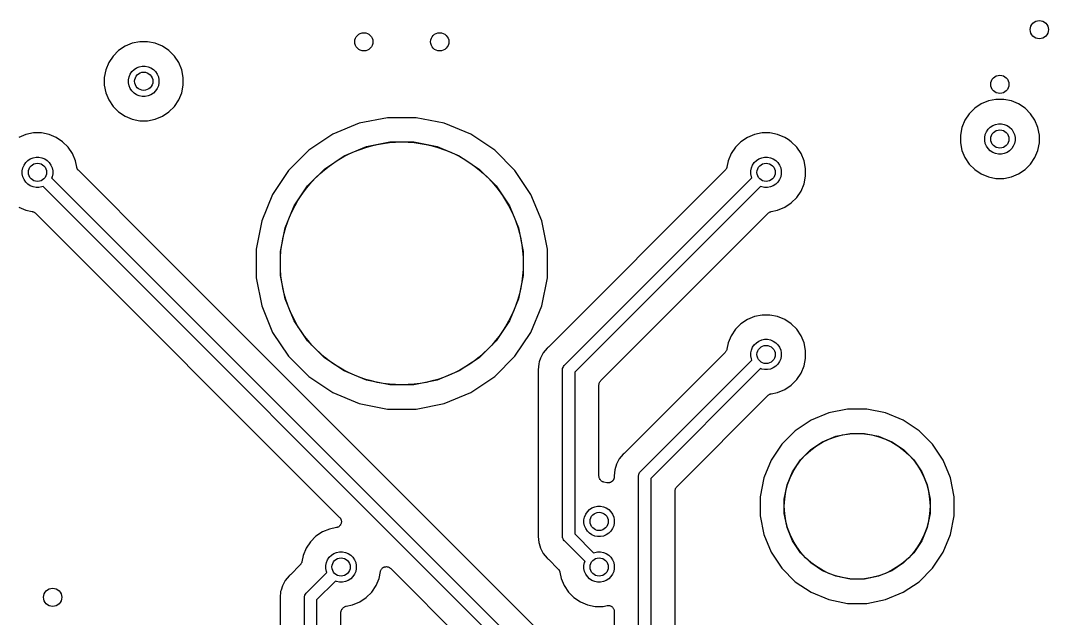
# Model space of a CAD drawing. Extents: x 4.8 to 7.88, y -6.14 to -3.94.
# Drawn here: x 5.835 to 6.502, y -5.211 to -4.823 of the extents above; entities that cross this region are included whole.
import ezdxf

# ---------------------------------------------------------------- set-up
doc = ezdxf.new("R2010")
doc.units = 0
doc.header["$MEASUREMENT"] = 0
doc.layers.add('BLACK', color=7, linetype='CONTINUOUS')

msp = doc.modelspace()

# ---------------------------------------------------------------- linework, layer by layer
at = {"layer": 'BLACK', "linetype": 'CONTINUOUS'}
for p, q in [((5.90789, -4.8376), (5.90323, -4.83953)), ((5.91283, -4.83661), (5.90789, -4.8376)), ((5.91787, -4.83661), (5.91283, -4.83661)), ((5.92282, -4.8376), (5.91787, -4.83661)), ((5.92748, -4.83953), (5.92282, -4.8376)), ((5.89904, -4.84233), (5.89548, -4.84589)), ((5.90323, -4.83953), (5.89904, -4.84233)), ((5.93167, -4.84233), (5.92748, -4.83953)), ((5.93523, -4.84589), (5.93167, -4.84233)), ((5.89268, -4.85008), (5.89075, -4.85474)), ((5.89548, -4.84589), (5.89268, -4.85008)), ((5.93803, -4.85008), (5.93523, -4.84589)), ((5.93996, -4.85474), (5.93803, -4.85008)), ((5.89075, -4.85474), (5.88976, -4.85968)), ((5.90589, -4.85933), (5.90663, -4.85754)), ((5.90663, -4.85754), (5.90771, -4.85593)), ((5.90771, -4.85593), (5.90908, -4.85456)), ((5.90908, -4.85456), (5.91069, -4.85348)), ((5.91069, -4.85348), (5.91248, -4.85274)), ((5.91248, -4.85274), (5.91438, -4.85236)), ((5.91438, -4.85236), (5.91632, -4.85236)), ((5.91632, -4.85236), (5.91823, -4.85274)), ((5.91823, -4.85274), (5.92002, -4.85348)), ((5.92002, -4.85348), (5.92163, -4.85456)), ((5.92163, -4.85456), (5.923, -4.85593)), ((5.923, -4.85593), (5.92408, -4.85754)), ((5.92408, -4.85754), (5.92482, -4.85933)), ((5.94094, -4.85968), (5.93996, -4.85474)), ((5.88976, -4.85968), (5.88976, -4.86473)), ((5.88976, -4.86473), (5.89075, -4.86967)), ((5.90551, -4.86124), (5.90589, -4.85933)), ((5.90551, -4.86317), (5.90551, -4.86124)), ((5.90589, -4.86508), (5.90551, -4.86317)), ((5.90663, -4.86687), (5.90589, -4.86508)), ((5.92482, -4.86508), (5.92408, -4.86687)), ((5.92482, -4.85933), (5.9252, -4.86124)), ((5.9252, -4.86317), (5.92482, -4.86508)), ((5.9252, -4.86124), (5.9252, -4.86317)), ((5.93996, -4.86967), (5.94094, -4.86473)), ((5.94094, -4.86473), (5.94094, -4.85968)), ((5.89075, -4.86967), (5.89268, -4.87433)), ((5.90771, -4.86848), (5.90663, -4.86687)), ((5.90908, -4.86985), (5.90771, -4.86848)), ((5.91069, -4.87093), (5.90908, -4.86985)), ((5.91248, -4.87167), (5.91069, -4.87093)), ((5.91438, -4.87205), (5.91248, -4.87167)), ((5.91823, -4.87167), (5.91632, -4.87205)), ((5.92002, -4.87093), (5.91823, -4.87167)), ((5.92163, -4.86985), (5.92002, -4.87093)), ((5.923, -4.86848), (5.92163, -4.86985)), ((5.92408, -4.86687), (5.923, -4.86848)), ((5.93803, -4.87433), (5.93996, -4.86967)), ((5.89268, -4.87433), (5.89548, -4.87852)), ((5.89548, -4.87852), (5.89904, -4.88208)), ((5.91632, -4.87205), (5.91438, -4.87205)), ((5.93167, -4.88208), (5.93523, -4.87852)), ((5.93523, -4.87852), (5.93803, -4.87433)), ((6.45835, -4.87693), (6.45416, -4.87973)), ((6.46301, -4.875), (6.45835, -4.87693)), ((6.46795, -4.87402), (6.46301, -4.875)), ((6.47299, -4.87402), (6.46795, -4.87402)), ((6.47794, -4.875), (6.47299, -4.87402)), ((6.48259, -4.87693), (6.47794, -4.875)), ((6.48679, -4.87973), (6.48259, -4.87693)), ((5.89904, -4.88208), (5.90323, -4.88488)), ((5.90323, -4.88488), (5.90789, -4.88681)), ((5.92282, -4.88681), (5.92748, -4.88488)), ((5.92748, -4.88488), (5.93167, -4.88208)), ((6.45059, -4.88329), (6.44779, -4.88748)), ((6.45416, -4.87973), (6.45059, -4.88329)), ((6.49035, -4.88329), (6.48679, -4.87973)), ((6.49315, -4.88748), (6.49035, -4.88329)), ((5.90789, -4.88681), (5.91283, -4.8878)), ((5.91283, -4.8878), (5.91787, -4.8878)), ((5.91787, -4.8878), (5.92282, -4.88681)), ((6.05512, -4.88946), (6.03792, -4.89658)), ((6.07337, -4.88583), (6.05512, -4.88946)), ((6.09198, -4.88583), (6.07337, -4.88583)), ((6.11024, -4.88946), (6.09198, -4.88583)), ((6.12743, -4.89658), (6.11024, -4.88946)), ((6.44779, -4.88748), (6.44587, -4.89214)), ((6.46283, -4.89333), (6.4642, -4.89196)), ((6.4642, -4.89196), (6.46581, -4.89088)), ((6.46581, -4.89088), (6.4676, -4.89014)), ((6.4676, -4.89014), (6.4695, -4.88976)), ((6.4695, -4.88976), (6.47144, -4.88976)), ((6.47144, -4.88976), (6.47334, -4.89014)), ((6.47334, -4.89014), (6.47513, -4.89088)), ((6.47513, -4.89088), (6.47675, -4.89196)), ((6.47675, -4.89196), (6.47812, -4.89333)), ((6.49508, -4.89214), (6.49315, -4.88748)), ((5.83899, -4.89665), (5.83434, -4.89858)), ((5.84394, -4.89567), (5.83899, -4.89665)), ((5.84898, -4.89567), (5.84394, -4.89567)), ((5.85392, -4.89665), (5.84898, -4.89567)), ((5.85858, -4.89858), (5.85392, -4.89665)), ((5.86277, -4.90138), (5.85858, -4.89858)), ((6.03792, -4.89658), (6.02244, -4.90692)), ((6.14291, -4.90692), (6.12743, -4.89658)), ((6.30678, -4.89858), (6.30258, -4.90138)), ((6.31143, -4.89665), (6.30678, -4.89858)), ((6.31638, -4.89567), (6.31143, -4.89665)), ((6.32142, -4.89567), (6.31638, -4.89567)), ((6.32636, -4.89665), (6.32142, -4.89567)), ((6.33102, -4.89858), (6.32636, -4.89665)), ((6.3331, -4.89997), (6.33102, -4.89858)), ((6.44587, -4.89214), (6.44488, -4.89709)), ((6.44488, -4.89709), (6.44488, -4.90213)), ((6.46063, -4.89864), (6.46101, -4.89674)), ((6.46063, -4.90058), (6.46063, -4.89864)), ((6.46101, -4.89674), (6.46175, -4.89494)), ((6.46175, -4.89494), (6.46283, -4.89333)), ((6.47812, -4.89333), (6.47919, -4.89494)), ((6.47919, -4.89494), (6.47994, -4.89674)), ((6.47994, -4.89674), (6.48031, -4.89864)), ((6.48031, -4.89864), (6.48031, -4.90058)), ((6.49606, -4.89709), (6.49508, -4.89214)), ((6.49606, -4.90213), (6.49606, -4.89709)), ((5.86633, -4.90495), (5.86277, -4.90138)), ((5.86913, -4.90914), (5.86633, -4.90495)), ((6.04538, -4.91054), (6.05971, -4.9046)), ((6.05971, -4.9046), (6.07492, -4.90157)), ((6.07492, -4.90157), (6.09043, -4.90157)), ((6.09043, -4.90157), (6.10564, -4.9046)), ((6.10564, -4.9046), (6.11997, -4.91054)), ((6.29902, -4.90495), (6.29622, -4.90914)), ((6.30258, -4.90138), (6.29902, -4.90495)), ((6.33521, -4.90138), (6.3331, -4.89997)), ((6.33878, -4.90495), (6.33521, -4.90138)), ((6.34158, -4.90914), (6.33878, -4.90495)), ((6.44488, -4.90213), (6.44587, -4.90707)), ((6.46101, -4.90248), (6.46063, -4.90058)), ((6.46175, -4.90427), (6.46101, -4.90248)), ((6.46283, -4.90588), (6.46175, -4.90427)), ((6.47919, -4.90427), (6.47812, -4.90588)), ((6.47994, -4.90248), (6.47919, -4.90427)), ((6.48031, -4.90058), (6.47994, -4.90248)), ((6.49508, -4.90707), (6.49606, -4.90213)), ((5.84179, -4.91254), (5.84359, -4.9118)), ((5.84359, -4.9118), (5.84549, -4.91142)), ((5.84549, -4.91142), (5.84743, -4.91142)), ((5.84743, -4.91142), (5.84933, -4.9118)), ((5.84933, -4.9118), (5.85112, -4.91254)), ((5.87106, -4.9138), (5.86913, -4.90914)), ((6.02244, -4.90692), (6.00928, -4.92008)), ((6.03248, -4.91915), (6.04538, -4.91054)), ((6.11997, -4.91054), (6.13287, -4.91915)), ((6.15607, -4.92008), (6.14291, -4.90692)), ((6.29622, -4.90914), (6.29429, -4.9138)), ((6.31424, -4.91254), (6.31603, -4.9118)), ((6.31603, -4.9118), (6.31793, -4.91142)), ((6.31793, -4.91142), (6.31987, -4.91142)), ((6.31987, -4.91142), (6.32177, -4.9118)), ((6.32177, -4.9118), (6.32356, -4.91254)), ((6.3435, -4.9138), (6.34158, -4.90914)), ((6.44587, -4.90707), (6.44779, -4.91173)), ((6.44779, -4.91173), (6.45059, -4.91592)), ((6.4642, -4.90725), (6.46283, -4.90588)), ((6.46581, -4.90833), (6.4642, -4.90725)), ((6.4676, -4.90907), (6.46581, -4.90833)), ((6.4695, -4.90945), (6.4676, -4.90907)), ((6.47144, -4.90945), (6.4695, -4.90945)), ((6.47334, -4.90907), (6.47144, -4.90945)), ((6.47513, -4.90833), (6.47334, -4.90907)), ((6.47675, -4.90725), (6.47513, -4.90833)), ((6.47812, -4.90588), (6.47675, -4.90725)), ((6.49035, -4.91592), (6.49315, -4.91173)), ((6.49315, -4.91173), (6.49508, -4.90707)), ((5.83661, -4.92029), (5.83699, -4.91839)), ((5.83699, -4.91839), (5.83773, -4.9166)), ((5.83773, -4.9166), (5.83881, -4.91499)), ((5.83881, -4.91499), (5.84018, -4.91361)), ((5.84018, -4.91361), (5.84179, -4.91254)), ((5.85112, -4.91254), (5.85273, -4.91361)), ((5.85273, -4.91361), (5.8541, -4.91499)), ((5.8541, -4.91499), (5.85518, -4.9166)), ((5.85518, -4.9166), (5.85592, -4.91839)), ((5.85592, -4.91839), (5.8563, -4.92029)), ((5.87188, -4.91791), (5.87106, -4.9138)), ((5.87199, -4.91826), (5.87188, -4.91791)), ((5.87209, -4.9186), (5.87199, -4.91826)), ((5.8721, -4.91862), (5.87209, -4.9186)), ((5.8721, -4.91864), (5.8721, -4.91862)), ((5.87228, -4.91896), (5.8721, -4.91864)), ((6.29323, -4.91869), (6.29305, -4.91901)), ((6.29324, -4.91867), (6.29323, -4.91869)), ((6.29325, -4.91865), (6.29324, -4.91867)), ((6.29335, -4.9183), (6.29325, -4.91865)), ((6.29346, -4.91796), (6.29335, -4.9183)), ((6.29347, -4.91792), (6.29346, -4.91796)), ((6.29429, -4.9138), (6.29347, -4.91791)), ((6.29347, -4.91791), (6.29347, -4.91792)), ((6.29347, -4.91792), (6.29347, -4.91792)), ((6.29347, -4.91792), (6.29347, -4.91792)), ((6.30906, -4.92029), (6.30943, -4.91839)), ((6.30943, -4.91839), (6.31018, -4.9166)), ((6.31018, -4.9166), (6.31125, -4.91499)), ((6.31125, -4.91499), (6.31262, -4.91361)), ((6.31262, -4.91361), (6.31424, -4.91254)), ((6.32356, -4.91254), (6.32517, -4.91361)), ((6.32517, -4.91361), (6.32654, -4.91499)), ((6.32654, -4.91499), (6.32762, -4.9166)), ((6.32762, -4.9166), (6.32836, -4.91839)), ((6.32836, -4.91839), (6.32874, -4.92029)), ((6.34449, -4.91874), (6.3435, -4.9138)), ((6.45059, -4.91592), (6.45416, -4.91948)), ((6.48679, -4.91948), (6.49035, -4.91592)), ((5.83661, -4.92223), (5.83661, -4.92029)), ((5.83699, -4.92413), (5.83661, -4.92223)), ((5.83773, -4.92592), (5.83699, -4.92413)), ((5.85592, -4.92413), (5.85562, -4.92486)), ((5.85562, -4.92486), (6.21525, -5.28448)), ((5.8563, -4.92223), (5.85592, -4.92413)), ((5.8563, -4.92029), (5.8563, -4.92223)), ((5.87244, -4.91928), (5.87228, -4.91896)), ((5.87246, -4.9193), (5.87244, -4.91928)), ((5.87247, -4.91932), (5.87246, -4.9193)), ((5.8727, -4.9196), (5.87247, -4.91932)), ((5.87292, -4.91988), (5.8727, -4.9196)), ((5.87295, -4.91992), (5.87292, -4.91988)), ((5.87296, -4.91992), (5.87295, -4.91992)), ((5.87295, -4.91992), (5.87295, -4.91992)), ((5.87295, -4.91992), (5.87295, -4.91992)), ((5.92644, -4.9734), (5.87296, -4.91992)), ((6.00928, -4.92008), (5.99894, -4.93556)), ((6.02152, -4.93012), (6.03248, -4.91915)), ((6.13287, -4.91915), (6.14384, -4.93012)), ((6.16641, -4.93556), (6.15607, -4.92008)), ((6.2924, -4.91992), (6.17775, -5.03457)), ((6.1882, -5.04639), (6.30973, -4.92486)), ((6.29263, -4.91964), (6.2924, -4.91992)), ((6.29286, -4.91937), (6.29263, -4.91964)), ((6.29287, -4.91935), (6.29286, -4.91937)), ((6.29288, -4.91933), (6.29287, -4.91935)), ((6.29305, -4.91901), (6.29288, -4.91933)), ((6.30906, -4.92223), (6.30906, -4.92029)), ((6.30943, -4.92413), (6.30906, -4.92223)), ((6.30973, -4.92486), (6.30943, -4.92413)), ((6.32836, -4.92413), (6.32762, -4.92592)), ((6.32874, -4.92223), (6.32836, -4.92413)), ((6.32874, -4.92029), (6.32874, -4.92223)), ((6.3435, -4.92872), (6.34449, -4.92378)), ((6.34449, -4.92378), (6.34449, -4.91874)), ((6.45416, -4.91948), (6.45835, -4.92228)), ((6.45835, -4.92228), (6.46301, -4.92421)), ((6.46301, -4.92421), (6.46795, -4.9252)), ((6.46795, -4.9252), (6.47299, -4.9252)), ((6.47299, -4.9252), (6.47794, -4.92421)), ((6.47794, -4.92421), (6.48259, -4.92228)), ((6.48259, -4.92228), (6.48679, -4.91948)), ((5.83881, -4.92753), (5.83773, -4.92592)), ((5.84018, -4.92891), (5.83881, -4.92753)), ((5.84179, -4.92998), (5.84018, -4.92891)), ((5.84359, -4.93072), (5.84179, -4.92998)), ((5.84549, -4.9311), (5.84359, -4.93072)), ((5.84743, -4.9311), (5.84549, -4.9311)), ((5.84933, -4.93072), (5.84743, -4.9311)), ((5.85005, -4.93042), (5.84933, -4.93072)), ((6.20866, -5.28903), (5.85005, -4.93042)), ((6.0129, -4.94302), (6.02152, -4.93012)), ((6.14384, -4.93012), (6.15246, -4.94302)), ((6.3153, -4.93042), (6.19479, -5.05094)), ((6.31603, -4.93072), (6.3153, -4.93042)), ((6.31793, -4.9311), (6.31603, -4.93072)), ((6.31987, -4.9311), (6.31793, -4.9311)), ((6.32177, -4.93072), (6.31987, -4.9311)), ((6.32356, -4.92998), (6.32177, -4.93072)), ((6.32517, -4.92891), (6.32356, -4.92998)), ((6.32654, -4.92753), (6.32517, -4.92891)), ((6.32762, -4.92592), (6.32654, -4.92753)), ((6.34158, -4.93338), (6.3435, -4.92872)), ((5.99894, -4.93556), (5.99182, -4.95275)), ((6.17353, -4.95275), (6.16641, -4.93556)), ((6.33521, -4.94114), (6.33878, -4.93757)), ((6.33878, -4.93757), (6.34158, -4.93338)), ((5.83434, -4.94394), (5.83899, -4.94587)), ((6.00696, -4.95735), (6.0129, -4.94302)), ((6.15246, -4.94302), (6.15839, -4.95735)), ((6.32636, -4.94587), (6.33102, -4.94394)), ((6.33102, -4.94394), (6.33521, -4.94114)), ((5.83899, -4.94587), (5.8431, -4.94668)), ((5.8431, -4.94668), (5.84311, -4.94669)), ((5.84311, -4.94669), (5.84311, -4.94669)), ((5.84311, -4.94669), (5.84312, -4.94669)), ((5.84312, -4.94669), (5.84316, -4.9467)), ((5.84316, -4.9467), (5.8435, -4.94681)), ((5.8435, -4.94681), (5.84385, -4.94691)), ((5.84385, -4.94691), (5.84387, -4.94692)), ((5.84387, -4.94692), (5.84389, -4.94693)), ((5.84389, -4.94693), (5.84421, -4.9471)), ((5.84421, -4.9471), (5.84453, -4.94727)), ((5.84453, -4.94727), (5.84454, -4.94729)), ((5.84454, -4.94729), (5.84456, -4.9473)), ((5.84456, -4.9473), (5.84484, -4.94753)), ((5.84484, -4.94753), (5.84512, -4.94776)), ((5.84512, -4.94776), (6.04237, -5.14501)), ((6.21169, -5.05631), (6.32023, -4.94776)), ((6.32023, -4.94776), (6.32024, -4.94776)), ((6.32024, -4.94775), (6.32027, -4.94772)), ((6.32024, -4.94776), (6.32024, -4.94775)), ((6.32024, -4.94776), (6.32024, -4.94776)), ((6.32027, -4.94772), (6.32055, -4.9475)), ((6.32055, -4.9475), (6.32084, -4.94727)), ((6.32084, -4.94727), (6.32086, -4.94726)), ((6.32086, -4.94726), (6.32087, -4.94724)), ((6.32087, -4.94724), (6.32119, -4.94708)), ((6.32119, -4.94708), (6.32151, -4.94691)), ((6.32151, -4.94691), (6.32154, -4.9469)), ((6.32154, -4.9469), (6.32156, -4.94689)), ((6.32156, -4.94689), (6.3219, -4.94679)), ((6.3219, -4.94679), (6.32225, -4.94668)), ((6.32225, -4.94668), (6.32636, -4.94587)), ((5.99182, -4.95275), (5.98819, -4.97101)), ((6.00394, -4.97256), (6.00696, -4.95735)), ((6.15839, -4.95735), (6.16142, -4.97256)), ((6.17717, -4.97101), (6.17353, -4.95275)), ((5.98819, -4.97101), (5.98819, -4.98962)), ((6.17717, -4.98962), (6.17717, -4.97101)), ((6.21375, -5.26072), (5.92644, -4.9734)), ((5.92644, -4.9734), (5.92644, -4.9734)), ((6.00394, -4.98807), (6.00394, -4.97256)), ((6.16142, -4.97256), (6.16142, -4.98807)), ((5.98819, -4.98962), (5.99182, -5.00788)), ((6.00696, -5.00328), (6.00394, -4.98807)), ((6.16142, -4.98807), (6.15839, -5.00328)), ((6.17353, -5.00788), (6.17717, -4.98962)), ((6.0129, -5.01761), (6.00696, -5.00328)), ((6.15839, -5.00328), (6.15246, -5.01761)), ((5.99182, -5.00788), (5.99894, -5.02507)), ((6.16641, -5.02507), (6.17353, -5.00788)), ((6.02152, -5.03051), (6.0129, -5.01761)), ((6.15246, -5.01761), (6.14384, -5.03051)), ((6.30678, -5.01669), (6.30258, -5.01949)), ((6.31143, -5.01476), (6.30678, -5.01669)), ((6.31638, -5.01378), (6.31143, -5.01476)), ((6.32142, -5.01378), (6.31638, -5.01378)), ((6.32636, -5.01476), (6.32142, -5.01378)), ((6.33102, -5.01669), (6.32636, -5.01476)), ((6.33521, -5.01949), (6.33102, -5.01669)), ((5.99894, -5.02507), (6.00928, -5.04055)), ((6.15607, -5.04055), (6.16641, -5.02507)), ((6.29902, -5.02306), (6.29622, -5.02725)), ((6.30258, -5.01949), (6.29902, -5.02306)), ((6.33878, -5.02306), (6.33521, -5.01949)), ((6.34158, -5.02725), (6.33878, -5.02306)), ((6.03248, -5.04148), (6.02152, -5.03051)), ((6.14384, -5.03051), (6.13287, -5.04148)), ((6.29429, -5.03191), (6.29347, -5.03602)), ((6.29622, -5.02725), (6.29429, -5.03191)), ((6.31125, -5.0331), (6.31262, -5.03172)), ((6.31262, -5.03172), (6.31424, -5.03065)), ((6.31424, -5.03065), (6.31603, -5.02991)), ((6.31603, -5.02991), (6.31793, -5.02953)), ((6.31793, -5.02953), (6.31987, -5.02953)), ((6.31987, -5.02953), (6.32177, -5.02991)), ((6.32177, -5.02991), (6.32356, -5.03065)), ((6.32356, -5.03065), (6.32517, -5.03172)), ((6.32517, -5.03172), (6.32654, -5.0331)), ((6.3435, -5.03191), (6.34158, -5.02725)), ((6.34449, -5.03685), (6.3435, -5.03191)), ((6.1744, -5.03832), (6.17258, -5.04174)), ((6.17686, -5.03532), (6.1744, -5.03832)), ((6.17747, -5.03483), (6.17686, -5.03532)), ((6.17758, -5.03471), (6.17747, -5.03483)), ((6.17771, -5.03461), (6.17758, -5.03471)), ((6.17775, -5.03457), (6.17771, -5.03461)), ((6.29239, -5.03803), (6.22706, -5.10337)), ((6.29262, -5.03776), (6.29239, -5.03803)), ((6.29286, -5.03748), (6.29262, -5.03776)), ((6.29287, -5.03746), (6.29286, -5.03748)), ((6.29288, -5.03744), (6.29287, -5.03746)), ((6.29305, -5.03712), (6.29288, -5.03744)), ((6.29323, -5.0368), (6.29305, -5.03712)), ((6.29324, -5.03678), (6.29323, -5.0368)), ((6.29325, -5.03676), (6.29324, -5.03678)), ((6.29335, -5.03642), (6.29325, -5.03676)), ((6.29346, -5.03607), (6.29335, -5.03642)), ((6.29347, -5.03603), (6.29346, -5.03607)), ((6.29347, -5.03602), (6.29347, -5.03603)), ((6.29347, -5.03603), (6.29347, -5.03603)), ((6.29347, -5.03603), (6.29347, -5.03603)), ((6.30906, -5.0384), (6.30943, -5.0365)), ((6.30906, -5.04034), (6.30906, -5.0384)), ((6.30943, -5.0365), (6.31018, -5.03471)), ((6.31018, -5.03471), (6.31125, -5.0331)), ((6.32654, -5.0331), (6.32762, -5.03471)), ((6.32762, -5.03471), (6.32836, -5.0365)), ((6.32836, -5.0365), (6.32874, -5.0384)), ((6.32874, -5.0384), (6.32874, -5.04034)), ((6.34449, -5.04189), (6.34449, -5.03685)), ((6.00928, -5.04055), (6.02244, -5.05371)), ((6.04538, -5.05009), (6.03248, -5.04148)), ((6.13287, -5.04148), (6.11997, -5.05009)), ((6.14291, -5.05371), (6.15607, -5.04055)), ((6.17183, -5.0442), (6.17145, -5.04545)), ((6.17258, -5.04174), (6.17183, -5.0442)), ((6.23751, -5.11519), (6.30973, -5.04297)), ((6.30943, -5.04224), (6.30906, -5.04034)), ((6.30973, -5.04297), (6.30943, -5.04224)), ((6.32762, -5.04403), (6.32654, -5.04564)), ((6.32836, -5.04224), (6.32762, -5.04403)), ((6.32874, -5.04034), (6.32836, -5.04224)), ((6.3435, -5.04683), (6.34449, -5.04189)), ((6.05971, -5.05603), (6.04538, -5.05009)), ((6.11997, -5.05009), (6.10564, -5.05603)), ((6.17145, -5.04545), (6.17107, -5.04931)), ((6.17107, -5.04931), (6.17115, -5.05008)), ((6.17115, -5.05008), (6.17115, -5.05014)), ((6.17115, -5.05014), (6.17115, -5.0503)), ((6.17115, -5.0503), (6.17117, -5.05047)), ((6.17117, -5.05047), (6.17117, -5.15623)), ((6.18689, -5.04931), (6.18691, -5.04911)), ((6.18691, -5.0495), (6.18689, -5.04931)), ((6.18691, -5.04911), (6.18697, -5.04854)), ((6.18691, -5.04911), (6.18691, -5.04911)), ((6.18691, -5.15719), (6.18691, -5.0495)), ((6.18697, -5.04854), (6.1872, -5.04779)), ((6.1872, -5.04779), (6.18756, -5.04711)), ((6.18756, -5.04711), (6.18805, -5.04651)), ((6.18805, -5.04651), (6.1882, -5.04639)), ((6.19479, -5.05094), (6.19479, -5.15576)), ((6.3153, -5.04853), (6.24409, -5.11974)), ((6.31603, -5.04883), (6.3153, -5.04853)), ((6.31793, -5.04921), (6.31603, -5.04883)), ((6.31987, -5.04921), (6.31793, -5.04921)), ((6.32177, -5.04883), (6.31987, -5.04921)), ((6.32356, -5.04809), (6.32177, -5.04883)), ((6.32517, -5.04702), (6.32356, -5.04809)), ((6.32654, -5.04564), (6.32517, -5.04702)), ((6.33878, -5.05568), (6.34158, -5.05149)), ((6.34158, -5.05149), (6.3435, -5.04683)), ((6.02244, -5.05371), (6.03792, -5.06405)), ((6.07492, -5.05906), (6.05971, -5.05603)), ((6.10564, -5.05603), (6.09043, -5.05906)), ((6.12743, -5.06405), (6.14291, -5.05371)), ((6.21058, -5.05867), (6.21061, -5.05831)), ((6.21061, -5.05831), (6.21062, -5.05829)), ((6.21062, -5.05827), (6.21073, -5.05793)), ((6.21062, -5.05829), (6.21062, -5.05827)), ((6.21073, -5.05793), (6.21084, -5.05758)), ((6.21084, -5.05758), (6.21085, -5.05756)), ((6.21085, -5.05754), (6.21103, -5.05722)), ((6.21085, -5.05756), (6.21085, -5.05754)), ((6.21103, -5.05722), (6.2112, -5.0569)), ((6.2112, -5.0569), (6.21121, -5.05689)), ((6.21121, -5.05689), (6.21122, -5.05687)), ((6.21122, -5.05687), (6.21146, -5.05659)), ((6.21146, -5.05659), (6.21169, -5.05631)), ((6.33521, -5.05925), (6.33878, -5.05568)), ((6.03792, -5.06405), (6.05512, -5.07117)), ((6.09043, -5.05906), (6.07492, -5.05906)), ((6.11024, -5.07117), (6.12743, -5.06405)), ((6.21054, -5.05904), (6.21058, -5.05867)), ((6.21054, -5.05908), (6.21054, -5.05904)), ((6.21054, -5.05909), (6.21054, -5.05908)), ((6.21054, -5.05908), (6.21054, -5.05908)), ((6.21054, -5.05908), (6.21054, -5.05908)), ((6.21054, -5.1183), (6.21054, -5.05909)), ((6.32087, -5.06535), (6.32119, -5.06519)), ((6.32119, -5.06519), (6.32151, -5.06502)), ((6.32151, -5.06502), (6.32154, -5.06501)), ((6.32154, -5.06501), (6.32156, -5.065)), ((6.32156, -5.065), (6.3219, -5.0649)), ((6.3219, -5.0649), (6.32225, -5.0648)), ((6.32225, -5.0648), (6.32636, -5.06398)), ((6.32636, -5.06398), (6.33102, -5.06205)), ((6.33102, -5.06205), (6.33521, -5.05925)), ((6.05512, -5.07117), (6.07337, -5.0748)), ((6.09198, -5.0748), (6.11024, -5.07117)), ((6.261, -5.12511), (6.32023, -5.06587)), ((6.32023, -5.06587), (6.32024, -5.06587)), ((6.32024, -5.06587), (6.32027, -5.06583)), ((6.32024, -5.06587), (6.32024, -5.06587)), ((6.32024, -5.06587), (6.32024, -5.06587)), ((6.32027, -5.06583), (6.32056, -5.06561)), ((6.32056, -5.06561), (6.32084, -5.06538)), ((6.32084, -5.06538), (6.32086, -5.06537)), ((6.32086, -5.06537), (6.32087, -5.06535)), ((6.07337, -5.0748), (6.09198, -5.0748)), ((6.35958, -5.07722), (6.34811, -5.08197)), ((6.37175, -5.0748), (6.35958, -5.07722)), ((6.38416, -5.0748), (6.37175, -5.0748)), ((6.39633, -5.07722), (6.38416, -5.0748)), ((6.40779, -5.08197), (6.39633, -5.07722)), ((6.34811, -5.08197), (6.3378, -5.08887)), ((6.41811, -5.08887), (6.40779, -5.08197)), ((6.3378, -5.08887), (6.32902, -5.09764)), ((6.36417, -5.09237), (6.3733, -5.09055)), ((6.3733, -5.09055), (6.38261, -5.09055)), ((6.38261, -5.09055), (6.39173, -5.09237)), ((6.42688, -5.09764), (6.41811, -5.08887)), ((6.32902, -5.09764), (6.32213, -5.10796)), ((6.34784, -5.1011), (6.35557, -5.09593)), ((6.35557, -5.09593), (6.36417, -5.09237)), ((6.39173, -5.09237), (6.40033, -5.09593)), ((6.40033, -5.09593), (6.40807, -5.1011)), ((6.43378, -5.10796), (6.42688, -5.09764)), ((6.22617, -5.10412), (6.22371, -5.10712)), ((6.22677, -5.10363), (6.22617, -5.10412)), ((6.22689, -5.10351), (6.22677, -5.10363)), ((6.22702, -5.10341), (6.22689, -5.10351)), ((6.22706, -5.10337), (6.22702, -5.10341)), ((6.34126, -5.10768), (6.34784, -5.1011)), ((6.40807, -5.1011), (6.41465, -5.10768)), ((6.22188, -5.11054), (6.22076, -5.11425)), ((6.22371, -5.10712), (6.22188, -5.11054)), ((6.32213, -5.10796), (6.31738, -5.11942)), ((6.33609, -5.11542), (6.34126, -5.10768)), ((6.41465, -5.10768), (6.41982, -5.11542)), ((6.43852, -5.11942), (6.43378, -5.10796)), ((6.21057, -5.11866), (6.21054, -5.1183)), ((6.22076, -5.11425), (6.22038, -5.11811)), ((6.22038, -5.11811), (6.2204, -5.11831)), ((6.2204, -5.11831), (6.2204, -5.11836)), ((6.2204, -5.11836), (6.2204, -5.11855)), ((6.2204, -5.11855), (6.22042, -5.11873)), ((6.2362, -5.11811), (6.23622, -5.11792)), ((6.23622, -5.1183), (6.2362, -5.11811)), ((6.23622, -5.11792), (6.23628, -5.11734)), ((6.23622, -5.11792), (6.23622, -5.11792)), ((6.23622, -5.57759), (6.23622, -5.1183)), ((6.23628, -5.11732), (6.2364, -5.11692)), ((6.23628, -5.11734), (6.23628, -5.11732)), ((6.2364, -5.11692), (6.2365, -5.1166)), ((6.2365, -5.1166), (6.23687, -5.11591)), ((6.23687, -5.11591), (6.23736, -5.11531)), ((6.23736, -5.11531), (6.23751, -5.11519)), ((6.33252, -5.12401), (6.33609, -5.11542)), ((6.41982, -5.11542), (6.42338, -5.12401)), ((6.2106, -5.11903), (6.21057, -5.11866)), ((6.21061, -5.11905), (6.2106, -5.11903)), ((6.21061, -5.11906), (6.21061, -5.11905)), ((6.21072, -5.11942), (6.21061, -5.11906)), ((6.21082, -5.11977), (6.21072, -5.11942)), ((6.21083, -5.11978), (6.21082, -5.11977)), ((6.21083, -5.1198), (6.21083, -5.11978)), ((6.21101, -5.12012), (6.21083, -5.1198)), ((6.21118, -5.12045), (6.21101, -5.12012)), ((6.21119, -5.12046), (6.21118, -5.12045)), ((6.21119, -5.12047), (6.21119, -5.12046)), ((6.21143, -5.12076), (6.21119, -5.12047)), ((6.21166, -5.12105), (6.21143, -5.12076)), ((6.21167, -5.12106), (6.21166, -5.12105)), ((6.21168, -5.12107), (6.21167, -5.12106)), ((6.21196, -5.1213), (6.21168, -5.12107)), ((6.21225, -5.12154), (6.21196, -5.1213)), ((6.21226, -5.12155), (6.21225, -5.12154)), ((6.21227, -5.12156), (6.21226, -5.12155)), ((6.21259, -5.12174), (6.21227, -5.12156)), ((6.21292, -5.12191), (6.21259, -5.12174)), ((6.21293, -5.12192), (6.21292, -5.12191)), ((6.21295, -5.12193), (6.21293, -5.12192)), ((6.2133, -5.12203), (6.21295, -5.12193)), ((6.21365, -5.12215), (6.2133, -5.12203)), ((6.21368, -5.12215), (6.21365, -5.12215)), ((6.2137, -5.12216), (6.21368, -5.12215)), ((6.21368, -5.12215), (6.21368, -5.12215)), ((6.21368, -5.12215), (6.21368, -5.12215)), ((6.21571, -5.12256), (6.2137, -5.12216)), ((6.21589, -5.12257), (6.21571, -5.12256)), ((6.21607, -5.12261), (6.21589, -5.12257)), ((6.21627, -5.12261), (6.21607, -5.12261)), ((6.21648, -5.12263), (6.21627, -5.12261)), ((6.21666, -5.12261), (6.21648, -5.12263)), ((6.21684, -5.12262), (6.21666, -5.12261)), ((6.21704, -5.12258), (6.21684, -5.12262)), ((6.21724, -5.12256), (6.21704, -5.12258)), ((6.21741, -5.12251), (6.21724, -5.12256)), ((6.21759, -5.12247), (6.21741, -5.12251)), ((6.21778, -5.1224), (6.21759, -5.12247)), ((6.21798, -5.12234), (6.21778, -5.1224)), ((6.21814, -5.12225), (6.21798, -5.12234)), ((6.2183, -5.12218), (6.21814, -5.12225)), ((6.21847, -5.12207), (6.2183, -5.12218)), ((6.21865, -5.12198), (6.21847, -5.12207)), ((6.2188, -5.12186), (6.21865, -5.12198)), ((6.21895, -5.12176), (6.2188, -5.12186)), ((6.21909, -5.12162), (6.21895, -5.12176)), ((6.21925, -5.12149), (6.21909, -5.12162)), ((6.21937, -5.12135), (6.21925, -5.12149)), ((6.2195, -5.12122), (6.21937, -5.12135)), ((6.21961, -5.12106), (6.2195, -5.12122)), ((6.21974, -5.1209), (6.21961, -5.12106)), ((6.21983, -5.12074), (6.21974, -5.1209)), ((6.21993, -5.12059), (6.21983, -5.12074)), ((6.22001, -5.1204), (6.21993, -5.12059)), ((6.22011, -5.12022), (6.22001, -5.1204)), ((6.22016, -5.12005), (6.22011, -5.12022)), ((6.22023, -5.11988), (6.22016, -5.12005)), ((6.22027, -5.11968), (6.22023, -5.11988)), ((6.22033, -5.11949), (6.22027, -5.11968)), ((6.22035, -5.11931), (6.22033, -5.11949)), ((6.22039, -5.11913), (6.22035, -5.11931)), ((6.22042, -5.11873), (6.22039, -5.11893)), ((6.22039, -5.11893), (6.22039, -5.11913)), ((6.24409, -5.11974), (6.24409, -5.57759)), ((6.26076, -5.12539), (6.261, -5.12511)), ((6.31738, -5.11942), (6.31496, -5.13159)), ((6.33071, -5.13314), (6.33252, -5.12401)), ((6.42338, -5.12401), (6.4252, -5.13314)), ((6.44094, -5.13159), (6.43852, -5.11942)), ((6.25984, -5.12784), (6.25988, -5.12748)), ((6.25984, -5.12788), (6.25984, -5.12784)), ((6.25984, -5.12789), (6.25984, -5.12788)), ((6.25984, -5.12788), (6.25984, -5.12788)), ((6.25984, -5.12788), (6.25984, -5.12788)), ((6.25984, -5.56305), (6.25984, -5.12789)), ((6.25988, -5.12748), (6.25992, -5.12712)), ((6.25992, -5.12712), (6.25993, -5.1271)), ((6.25993, -5.12708), (6.26004, -5.12673)), ((6.25993, -5.1271), (6.25993, -5.12708)), ((6.26004, -5.12673), (6.26014, -5.12638)), ((6.26014, -5.12638), (6.26015, -5.12636)), ((6.26015, -5.12636), (6.26016, -5.12634)), ((6.26016, -5.12634), (6.26034, -5.12602)), ((6.26034, -5.12602), (6.26051, -5.1257)), ((6.26051, -5.1257), (6.26052, -5.12569)), ((6.26052, -5.12569), (6.26053, -5.12567)), ((6.26053, -5.12567), (6.26076, -5.12539)), ((6.31496, -5.13159), (6.31496, -5.144)), ((6.44094, -5.144), (6.44094, -5.13159)), ((6.20597, -5.13892), (6.20776, -5.13817)), ((6.20776, -5.13817), (6.20966, -5.1378)), ((6.20966, -5.1378), (6.2116, -5.1378)), ((6.2116, -5.1378), (6.2135, -5.13817)), ((6.2135, -5.13817), (6.21529, -5.13892)), ((6.33071, -5.14245), (6.33071, -5.13314)), ((6.4252, -5.13314), (6.4252, -5.14245)), ((6.04237, -5.14501), (6.0424, -5.14504)), ((6.0424, -5.14504), (6.0424, -5.14504)), ((6.0424, -5.14504), (6.0424, -5.14504)), ((6.0424, -5.14504), (6.04241, -5.14505)), ((6.04241, -5.14505), (6.04265, -5.14535)), ((6.20079, -5.14667), (6.20117, -5.14477)), ((6.20117, -5.14477), (6.20191, -5.14298)), ((6.20191, -5.14298), (6.20298, -5.14136)), ((6.20298, -5.14136), (6.20436, -5.13999)), ((6.20436, -5.13999), (6.20597, -5.13892)), ((6.21529, -5.13892), (6.2169, -5.13999)), ((6.2169, -5.13999), (6.21828, -5.14136)), ((6.21828, -5.14136), (6.21935, -5.14298)), ((6.21935, -5.14298), (6.22009, -5.14477)), ((6.22009, -5.14477), (6.22047, -5.14667)), ((6.31496, -5.144), (6.31738, -5.15617)), ((6.33252, -5.15158), (6.33071, -5.14245)), ((6.4252, -5.14245), (6.42338, -5.15158)), ((6.43852, -5.15617), (6.44094, -5.144)), ((6.04036, -5.15166), (6.03584, -5.15256)), ((6.04072, -5.15155), (6.04036, -5.15166)), ((6.04108, -5.15144), (6.04072, -5.15155)), ((6.04109, -5.15144), (6.04108, -5.15144)), ((6.04108, -5.15144), (6.04108, -5.15144)), ((6.04142, -5.15126), (6.04109, -5.15144)), ((6.04176, -5.15109), (6.04142, -5.15126)), ((6.04177, -5.15108), (6.04176, -5.15108)), ((6.04176, -5.15108), (6.04176, -5.15109)), ((6.04205, -5.15085), (6.04177, -5.15108)), ((6.04235, -5.1506), (6.04205, -5.15085)), ((6.04236, -5.1506), (6.04235, -5.1506)), ((6.04237, -5.15059), (6.04236, -5.1506)), ((6.0426, -5.15031), (6.04237, -5.15059)), ((6.04285, -5.15001), (6.0426, -5.15031)), ((6.04265, -5.14535), (6.04288, -5.14564)), ((6.04303, -5.14967), (6.04285, -5.15)), ((6.04285, -5.15), (6.04285, -5.15)), ((6.04285, -5.15), (6.04285, -5.15001)), ((6.04288, -5.14564), (6.04289, -5.14565)), ((6.04289, -5.14565), (6.04289, -5.14565)), ((6.04289, -5.14565), (6.04306, -5.14599)), ((6.04321, -5.14934), (6.04303, -5.14967)), ((6.04306, -5.14599), (6.04324, -5.14632)), ((6.04322, -5.14933), (6.04321, -5.14934)), ((6.04333, -5.14896), (6.04322, -5.14932)), ((6.04322, -5.14932), (6.04322, -5.14933)), ((6.04324, -5.14632), (6.04324, -5.14633)), ((6.04324, -5.14633), (6.04324, -5.14634)), ((6.04324, -5.14634), (6.04335, -5.1467)), ((6.04344, -5.1486), (6.04333, -5.14896)), ((6.04335, -5.1467), (6.04346, -5.14706)), ((6.04345, -5.14859), (6.04344, -5.1486)), ((6.04344, -5.1486), (6.04344, -5.1486)), ((6.04349, -5.1482), (6.04345, -5.14859)), ((6.04346, -5.14706), (6.04346, -5.14707)), ((6.04346, -5.14707), (6.04346, -5.14707)), ((6.04346, -5.14707), (6.04349, -5.14744)), ((6.04349, -5.14744), (6.04353, -5.14782)), ((6.04353, -5.14784), (6.04349, -5.1482)), ((6.04353, -5.14782), (6.04353, -5.14783)), ((6.04353, -5.14783), (6.04353, -5.14784)), ((6.20079, -5.14861), (6.20079, -5.14667)), ((6.20117, -5.15051), (6.20079, -5.14861)), ((6.20191, -5.1523), (6.20117, -5.15051)), ((6.22009, -5.15051), (6.21935, -5.1523)), ((6.22047, -5.14861), (6.22009, -5.15051)), ((6.22047, -5.14667), (6.22047, -5.14861)), ((6.33609, -5.16017), (6.33252, -5.15158)), ((6.42338, -5.15158), (6.41982, -5.16017)), ((6.02699, -5.15729), (6.02343, -5.16085)), ((6.03119, -5.15449), (6.02699, -5.15729)), ((6.03584, -5.15256), (6.03119, -5.15449)), ((6.17115, -5.15661), (6.17107, -5.15739)), ((6.17107, -5.15739), (6.17145, -5.16124)), ((6.17116, -5.15628), (6.17115, -5.15644)), ((6.17115, -5.15644), (6.17115, -5.15661)), ((6.17117, -5.15623), (6.17116, -5.15628)), ((6.18689, -5.15739), (6.18691, -5.15719)), ((6.18697, -5.15816), (6.18689, -5.15739)), ((6.18717, -5.15882), (6.18697, -5.15816)), ((6.19479, -5.15576), (6.20703, -5.168)), ((6.20298, -5.15391), (6.20191, -5.1523)), ((6.20436, -5.15528), (6.20298, -5.15391)), ((6.20597, -5.15636), (6.20436, -5.15528)), ((6.20776, -5.1571), (6.20597, -5.15636)), ((6.20966, -5.15748), (6.20776, -5.1571)), ((6.2116, -5.15748), (6.20966, -5.15748)), ((6.2135, -5.1571), (6.2116, -5.15748)), ((6.21529, -5.15636), (6.2135, -5.1571)), ((6.2169, -5.15528), (6.21529, -5.15636)), ((6.21828, -5.15391), (6.2169, -5.15528)), ((6.21935, -5.1523), (6.21828, -5.15391)), ((6.31738, -5.15617), (6.32213, -5.16763)), ((6.43378, -5.16763), (6.43852, -5.15617)), ((6.02063, -5.16504), (6.0187, -5.1697)), ((6.02343, -5.16085), (6.02063, -5.16504)), ((6.17145, -5.16124), (6.17169, -5.16204)), ((6.17169, -5.16204), (6.17169, -5.16204)), ((6.17169, -5.16204), (6.17258, -5.16496)), ((6.17258, -5.16496), (6.1744, -5.16838)), ((6.1872, -5.1589), (6.18717, -5.15882)), ((6.18756, -5.15958), (6.1872, -5.1589)), ((6.18805, -5.16018), (6.18756, -5.15958)), ((6.1882, -5.16031), (6.18805, -5.16018)), ((6.20147, -5.17357), (6.1882, -5.16031)), ((6.34126, -5.16791), (6.33609, -5.16017)), ((6.41982, -5.16017), (6.41465, -5.16791)), ((6.0187, -5.1697), (6.01788, -5.17381)), ((6.03458, -5.1725), (6.03566, -5.17089)), ((6.03566, -5.17089), (6.03703, -5.16952)), ((6.03703, -5.16952), (6.03864, -5.16844)), ((6.03864, -5.16844), (6.04044, -5.1677)), ((6.04044, -5.1677), (6.04234, -5.16732)), ((6.04234, -5.16732), (6.04428, -5.16732)), ((6.04428, -5.16732), (6.04618, -5.1677)), ((6.04618, -5.1677), (6.04797, -5.16844)), ((6.04797, -5.16844), (6.04958, -5.16952)), ((6.04958, -5.16952), (6.05095, -5.17089)), ((6.05095, -5.17089), (6.05203, -5.1725)), ((6.1744, -5.16838), (6.17686, -5.17137)), ((6.17686, -5.17137), (6.17747, -5.17187)), ((6.17747, -5.17187), (6.17751, -5.1719)), ((6.17751, -5.1719), (6.17762, -5.17202)), ((6.20703, -5.168), (6.20776, -5.1677)), ((6.20776, -5.1677), (6.20966, -5.16732)), ((6.20966, -5.16732), (6.2116, -5.16732)), ((6.2116, -5.16732), (6.2135, -5.1677)), ((6.2135, -5.1677), (6.21529, -5.16844)), ((6.21529, -5.16844), (6.2169, -5.16952)), ((6.2169, -5.16952), (6.21828, -5.17089)), ((6.21828, -5.17089), (6.21935, -5.1725)), ((6.32213, -5.16763), (6.32902, -5.17795)), ((6.34784, -5.17449), (6.34126, -5.16791)), ((6.41465, -5.16791), (6.40807, -5.17449)), ((6.42688, -5.17795), (6.43378, -5.16763)), ((6.0168, -5.17583), (6.01043, -5.1822)), ((6.01703, -5.17555), (6.0168, -5.17583)), ((6.01727, -5.17527), (6.01703, -5.17555)), ((6.01728, -5.17525), (6.01727, -5.17527)), ((6.01729, -5.17524), (6.01728, -5.17525)), ((6.01746, -5.17492), (6.01729, -5.17524)), ((6.01764, -5.1746), (6.01746, -5.17492)), ((6.01766, -5.17456), (6.01764, -5.17458)), ((6.01764, -5.17458), (6.01764, -5.1746)), ((6.01776, -5.17421), (6.01766, -5.17456)), ((6.01787, -5.17387), (6.01776, -5.17421)), ((6.01788, -5.17382), (6.01787, -5.17387)), ((6.01788, -5.17381), (6.01788, -5.17382)), ((6.01788, -5.17382), (6.01788, -5.17382)), ((6.01788, -5.17382), (6.01788, -5.17382)), ((6.03346, -5.1762), (6.03384, -5.17429)), ((6.03346, -5.17813), (6.03346, -5.1762)), ((6.03384, -5.18004), (6.03346, -5.17813)), ((6.03384, -5.17429), (6.03458, -5.1725)), ((6.05203, -5.1725), (6.05277, -5.17429)), ((6.05277, -5.17429), (6.05315, -5.1762)), ((6.05315, -5.17813), (6.05277, -5.18004)), ((6.05315, -5.1762), (6.05315, -5.17813)), ((6.06943, -5.17866), (6.06967, -5.17837)), ((6.06967, -5.17837), (6.06991, -5.17808)), ((6.06991, -5.17808), (6.06992, -5.17807)), ((6.06992, -5.17807), (6.07021, -5.17784)), ((6.06992, -5.17807), (6.06992, -5.17807)), ((6.07021, -5.17784), (6.07051, -5.1776)), ((6.07051, -5.1776), (6.07051, -5.17759)), ((6.07051, -5.17759), (6.07052, -5.17759)), ((6.07052, -5.17759), (6.07085, -5.17741)), ((6.07085, -5.17741), (6.07119, -5.17724)), ((6.07119, -5.17724), (6.0712, -5.17723)), ((6.07119, -5.17724), (6.07119, -5.17724)), ((6.0712, -5.17723), (6.07156, -5.17713)), ((6.07156, -5.17713), (6.07192, -5.17702)), ((6.07192, -5.17702), (6.07193, -5.17702)), ((6.07193, -5.17702), (6.07194, -5.17702)), ((6.07194, -5.17702), (6.07231, -5.17698)), ((6.07231, -5.17698), (6.07269, -5.17695)), ((6.07269, -5.17695), (6.0727, -5.17695)), ((6.0727, -5.17695), (6.0727, -5.17695)), ((6.0727, -5.17695), (6.07309, -5.17699)), ((6.07309, -5.17699), (6.07345, -5.17702)), ((6.07345, -5.17702), (6.07346, -5.17703)), ((6.07346, -5.17703), (6.07347, -5.17703)), ((6.07347, -5.17703), (6.07383, -5.17714)), ((6.07383, -5.17714), (6.07419, -5.17725)), ((6.07419, -5.17725), (6.07419, -5.17725)), ((6.07419, -5.17725), (6.0742, -5.17726)), ((6.0742, -5.17726), (6.07454, -5.17744)), ((6.07454, -5.17744), (6.07486, -5.17761)), ((6.07486, -5.17761), (6.07487, -5.17762)), ((6.07487, -5.17762), (6.07488, -5.17762)), ((6.07488, -5.17762), (6.07517, -5.17786)), ((6.07517, -5.17786), (6.07546, -5.1781)), ((6.07546, -5.1781), (6.19176, -5.2944)), ((6.17762, -5.17202), (6.17775, -5.17213)), ((6.17775, -5.17213), (6.18413, -5.1785)), ((6.18413, -5.1785), (6.18413, -5.17851)), ((6.18413, -5.17851), (6.18413, -5.17851)), ((6.18413, -5.17851), (6.18414, -5.17851)), ((6.18414, -5.17851), (6.18417, -5.17854)), ((6.18417, -5.17854), (6.18439, -5.17882)), ((6.20079, -5.1762), (6.20117, -5.17429)), ((6.20079, -5.17813), (6.20079, -5.1762)), ((6.20117, -5.18004), (6.20079, -5.17813)), ((6.20117, -5.17429), (6.20147, -5.17357)), ((6.21935, -5.1725), (6.22009, -5.17429)), ((6.22009, -5.17429), (6.22047, -5.1762)), ((6.22047, -5.17813), (6.22009, -5.18004)), ((6.22047, -5.1762), (6.22047, -5.17813)), ((6.32902, -5.17795), (6.3378, -5.18672)), ((6.35557, -5.17966), (6.34784, -5.17449)), ((6.40807, -5.17449), (6.40033, -5.17966)), ((6.41811, -5.18672), (6.42688, -5.17795)), ((6.00954, -5.18296), (6.00708, -5.18596)), ((6.01014, -5.18246), (6.00954, -5.18296)), ((6.01026, -5.18235), (6.01014, -5.18246)), ((6.01039, -5.18224), (6.01026, -5.18235)), ((6.01043, -5.1822), (6.01039, -5.18224)), ((6.02088, -5.19402), (6.03414, -5.18076)), ((6.03414, -5.18076), (6.03384, -5.18004)), ((6.04958, -5.18481), (6.04797, -5.18589)), ((6.05095, -5.18344), (6.04958, -5.18481)), ((6.05203, -5.18183), (6.05095, -5.18344)), ((6.05277, -5.18004), (6.05203, -5.18183)), ((6.06599, -5.18929), (6.06791, -5.18463)), ((6.06791, -5.18463), (6.06881, -5.18012)), ((6.06881, -5.18012), (6.06882, -5.18008)), ((6.06882, -5.18006), (6.06894, -5.1797)), ((6.06882, -5.18008), (6.06882, -5.18006)), ((6.06882, -5.18008), (6.06882, -5.18008)), ((6.06882, -5.18008), (6.06882, -5.18008)), ((6.06894, -5.1797), (6.06905, -5.17935)), ((6.06905, -5.17934), (6.06906, -5.17933)), ((6.06905, -5.17935), (6.06905, -5.17934)), ((6.06906, -5.17933), (6.06924, -5.179)), ((6.06924, -5.179), (6.06942, -5.17867)), ((6.06942, -5.17867), (6.06942, -5.17866)), ((6.06942, -5.17866), (6.06943, -5.17866)), ((6.18439, -5.17882), (6.18462, -5.1791)), ((6.18462, -5.1791), (6.18463, -5.17912)), ((6.18463, -5.17912), (6.18465, -5.17914)), ((6.18465, -5.17914), (6.18481, -5.17946)), ((6.18481, -5.17946), (6.18498, -5.17978)), ((6.18498, -5.17978), (6.18499, -5.1798)), ((6.18499, -5.1798), (6.185, -5.17982)), ((6.185, -5.17982), (6.1851, -5.18017)), ((6.1851, -5.18017), (6.1852, -5.18052)), ((6.1852, -5.18052), (6.18602, -5.18463)), ((6.18602, -5.18463), (6.18795, -5.18929)), ((6.20191, -5.18183), (6.20117, -5.18004)), ((6.20298, -5.18344), (6.20191, -5.18183)), ((6.20436, -5.18481), (6.20298, -5.18344)), ((6.20597, -5.18589), (6.20436, -5.18481)), ((6.2169, -5.18481), (6.21529, -5.18589)), ((6.21828, -5.18344), (6.2169, -5.18481)), ((6.21935, -5.18183), (6.21828, -5.18344)), ((6.22009, -5.18004), (6.21935, -5.18183)), ((6.36417, -5.18322), (6.35557, -5.17966)), ((6.3733, -5.18504), (6.36417, -5.18322)), ((6.38261, -5.18504), (6.3733, -5.18504)), ((6.39173, -5.18322), (6.38261, -5.18504)), ((6.40033, -5.17966), (6.39173, -5.18322)), ((6.00525, -5.18938), (6.00437, -5.19229)), ((6.00708, -5.18596), (6.00525, -5.18938)), ((6.03971, -5.18633), (6.02746, -5.19858)), ((6.04044, -5.18663), (6.03971, -5.18633)), ((6.04234, -5.18701), (6.04044, -5.18663)), ((6.04428, -5.18701), (6.04234, -5.18701)), ((6.04618, -5.18663), (6.04428, -5.18701)), ((6.04797, -5.18589), (6.04618, -5.18663)), ((6.06318, -5.19348), (6.06599, -5.18929)), ((6.18795, -5.18929), (6.19075, -5.19348)), ((6.20776, -5.18663), (6.20597, -5.18589)), ((6.20966, -5.18701), (6.20776, -5.18663)), ((6.2116, -5.18701), (6.20966, -5.18701)), ((6.2135, -5.18663), (6.2116, -5.18701)), ((6.21529, -5.18589), (6.2135, -5.18663)), ((6.3378, -5.18672), (6.34811, -5.19362)), ((6.40779, -5.19362), (6.41811, -5.18672)), ((6.00413, -5.19309), (6.00375, -5.19694)), ((6.00375, -5.19694), (6.00382, -5.19772)), ((6.00382, -5.19772), (6.00383, -5.19777)), ((6.00383, -5.19777), (6.00383, -5.19794)), ((6.00383, -5.19794), (6.00384, -5.19811)), ((6.00384, -5.19811), (6.00384, -5.26475)), ((6.00437, -5.19229), (6.00413, -5.19309)), ((6.00437, -5.19229), (6.00437, -5.19229)), ((6.01957, -5.19694), (6.01959, -5.19675)), ((6.01959, -5.19714), (6.01957, -5.19694)), ((6.01959, -5.19675), (6.01964, -5.19622)), ((6.01959, -5.19675), (6.01959, -5.19675)), ((6.01959, -5.26571), (6.01959, -5.19714)), ((6.01964, -5.19622), (6.01965, -5.19617)), ((6.01965, -5.19617), (6.01977, -5.19576)), ((6.01977, -5.19576), (6.01987, -5.19543)), ((6.01987, -5.19543), (6.02024, -5.19475)), ((6.02024, -5.19475), (6.02073, -5.19415)), ((6.02073, -5.19415), (6.02088, -5.19402)), ((6.02746, -5.19858), (6.02746, -5.26428)), ((6.05543, -5.19984), (6.05962, -5.19704)), ((6.05962, -5.19704), (6.06318, -5.19348)), ((6.19075, -5.19348), (6.19432, -5.19704)), ((6.19432, -5.19704), (6.19851, -5.19984)), ((6.34811, -5.19362), (6.35958, -5.19837)), ((6.35958, -5.19837), (6.37175, -5.20079)), ((6.38416, -5.20079), (6.39633, -5.19837)), ((6.39633, -5.19837), (6.40779, -5.19362)), ((6.04341, -5.20556), (6.04351, -5.20522)), ((6.04351, -5.20522), (6.04352, -5.2052)), ((6.04352, -5.2052), (6.04353, -5.20518)), ((6.04353, -5.20518), (6.04371, -5.20486)), ((6.04371, -5.20486), (6.04388, -5.20454)), ((6.04388, -5.20454), (6.04389, -5.20452)), ((6.04389, -5.20452), (6.0439, -5.20451)), ((6.0439, -5.20451), (6.04413, -5.20423)), ((6.04413, -5.20423), (6.04437, -5.20395)), ((6.04437, -5.20395), (6.04464, -5.20367)), ((6.04464, -5.20367), (6.04465, -5.20366)), ((6.04465, -5.20366), (6.04468, -5.20363)), ((6.04465, -5.20366), (6.04465, -5.20366)), ((6.04465, -5.20366), (6.04465, -5.20366)), ((6.04468, -5.20363), (6.04497, -5.2034)), ((6.04497, -5.2034), (6.04525, -5.20317)), ((6.04525, -5.20317), (6.04527, -5.20316)), ((6.04527, -5.20316), (6.04528, -5.20315)), ((6.04528, -5.20315), (6.0456, -5.20298)), ((6.0456, -5.20298), (6.04592, -5.20281)), ((6.04592, -5.20281), (6.04595, -5.20281)), ((6.04595, -5.20281), (6.04597, -5.2028)), ((6.04597, -5.2028), (6.04631, -5.2027)), ((6.04631, -5.2027), (6.04666, -5.20259)), ((6.04666, -5.20259), (6.05077, -5.20177)), ((6.05077, -5.20177), (6.05543, -5.19984)), ((6.19851, -5.19984), (6.20317, -5.20177)), ((6.20317, -5.20177), (6.20811, -5.20276)), ((6.20811, -5.20276), (6.21315, -5.20276)), ((6.21315, -5.20276), (6.21577, -5.20224)), ((6.21577, -5.20224), (6.2158, -5.20223)), ((6.2158, -5.20223), (6.2158, -5.20223)), ((6.2158, -5.20223), (6.2158, -5.20223)), ((6.2158, -5.20223), (6.21582, -5.20223)), ((6.21582, -5.20223), (6.21619, -5.20219)), ((6.21619, -5.20219), (6.21656, -5.20216)), ((6.21656, -5.20216), (6.21657, -5.20216)), ((6.21657, -5.20216), (6.21659, -5.20216)), ((6.21659, -5.20216), (6.21696, -5.2022)), ((6.21696, -5.2022), (6.21733, -5.20224)), ((6.21733, -5.20224), (6.21734, -5.20224)), ((6.21734, -5.20224), (6.21735, -5.20225)), ((6.21735, -5.20225), (6.2177, -5.20236)), ((6.2177, -5.20236), (6.21806, -5.20247)), ((6.21806, -5.20247), (6.21807, -5.20247)), ((6.21807, -5.20247), (6.21808, -5.20248)), ((6.21808, -5.20248), (6.2184, -5.20265)), ((6.2184, -5.20265), (6.21874, -5.20283)), ((6.21874, -5.20283), (6.21875, -5.20284)), ((6.21875, -5.20284), (6.21876, -5.20285)), ((6.21876, -5.20285), (6.21904, -5.20308)), ((6.21904, -5.20308), (6.21933, -5.20332)), ((6.21933, -5.20332), (6.21934, -5.20333)), ((6.21934, -5.20333), (6.21935, -5.20334)), ((6.21935, -5.20334), (6.21958, -5.20363)), ((6.21958, -5.20363), (6.21981, -5.20392)), ((6.21981, -5.20392), (6.21982, -5.20393)), ((6.21982, -5.20393), (6.21983, -5.20394)), ((6.21983, -5.20394), (6.22, -5.20427)), ((6.22, -5.20427), (6.22018, -5.2046)), ((6.22018, -5.2046), (6.22018, -5.20461)), ((6.22018, -5.20461), (6.22018, -5.20462)), ((6.22018, -5.20462), (6.22029, -5.20497)), ((6.22029, -5.20497), (6.2204, -5.20533)), ((6.37175, -5.20079), (6.38416, -5.20079)), ((6.04321, -5.20667), (6.04325, -5.20631)), ((6.04321, -5.20672), (6.04321, -5.20667)), ((6.04321, -5.20673), (6.04321, -5.20672)), ((6.04321, -5.20672), (6.04321, -5.20672)), ((6.04321, -5.20672), (6.04321, -5.20672)), ((6.04321, -5.21654), (6.04321, -5.20673)), ((6.04325, -5.20631), (6.04329, -5.20595)), ((6.04329, -5.20595), (6.0433, -5.20593)), ((6.0433, -5.20591), (6.04341, -5.20556)), ((6.0433, -5.20593), (6.0433, -5.20591)), ((6.2204, -5.20533), (6.2204, -5.20534)), ((6.2204, -5.20534), (6.2204, -5.20536)), ((6.2204, -5.20536), (6.22044, -5.20572)), ((6.22044, -5.20572), (6.22047, -5.2061)), ((6.22047, -5.2061), (6.22047, -5.25793))]:
    msp.add_line(p, q, dxfattribs=at)
at = {"layer": 'BLACK'}
for centre, radius in [((6.49606, -4.82874), 0.00591), ((6.05807, -4.83661), 0.00591), ((6.10728, -4.83661), 0.00591), ((5.91535, -4.8622), 0.00591), ((6.47047, -4.86417), 0.00591), ((6.47047, -4.89961), 0.00591), ((6.08268, -4.98031), 0.07874), ((6.08268, -4.98031), 0.07874), ((5.84646, -4.92126), 0.00591), ((6.3189, -4.92126), 0.00591), ((6.3189, -5.03937), 0.00591), ((6.37795, -5.1378), 0.04724), ((6.37795, -5.1378), 0.04724), ((6.21063, -5.14764), 0.00591), ((6.04331, -5.17717), 0.00591), ((6.21063, -5.17717), 0.00591), ((5.8563, -5.19685), 0.00591)]:
    msp.add_circle(centre, radius, dxfattribs=at)

doc.saveas('drawing.dxf')
